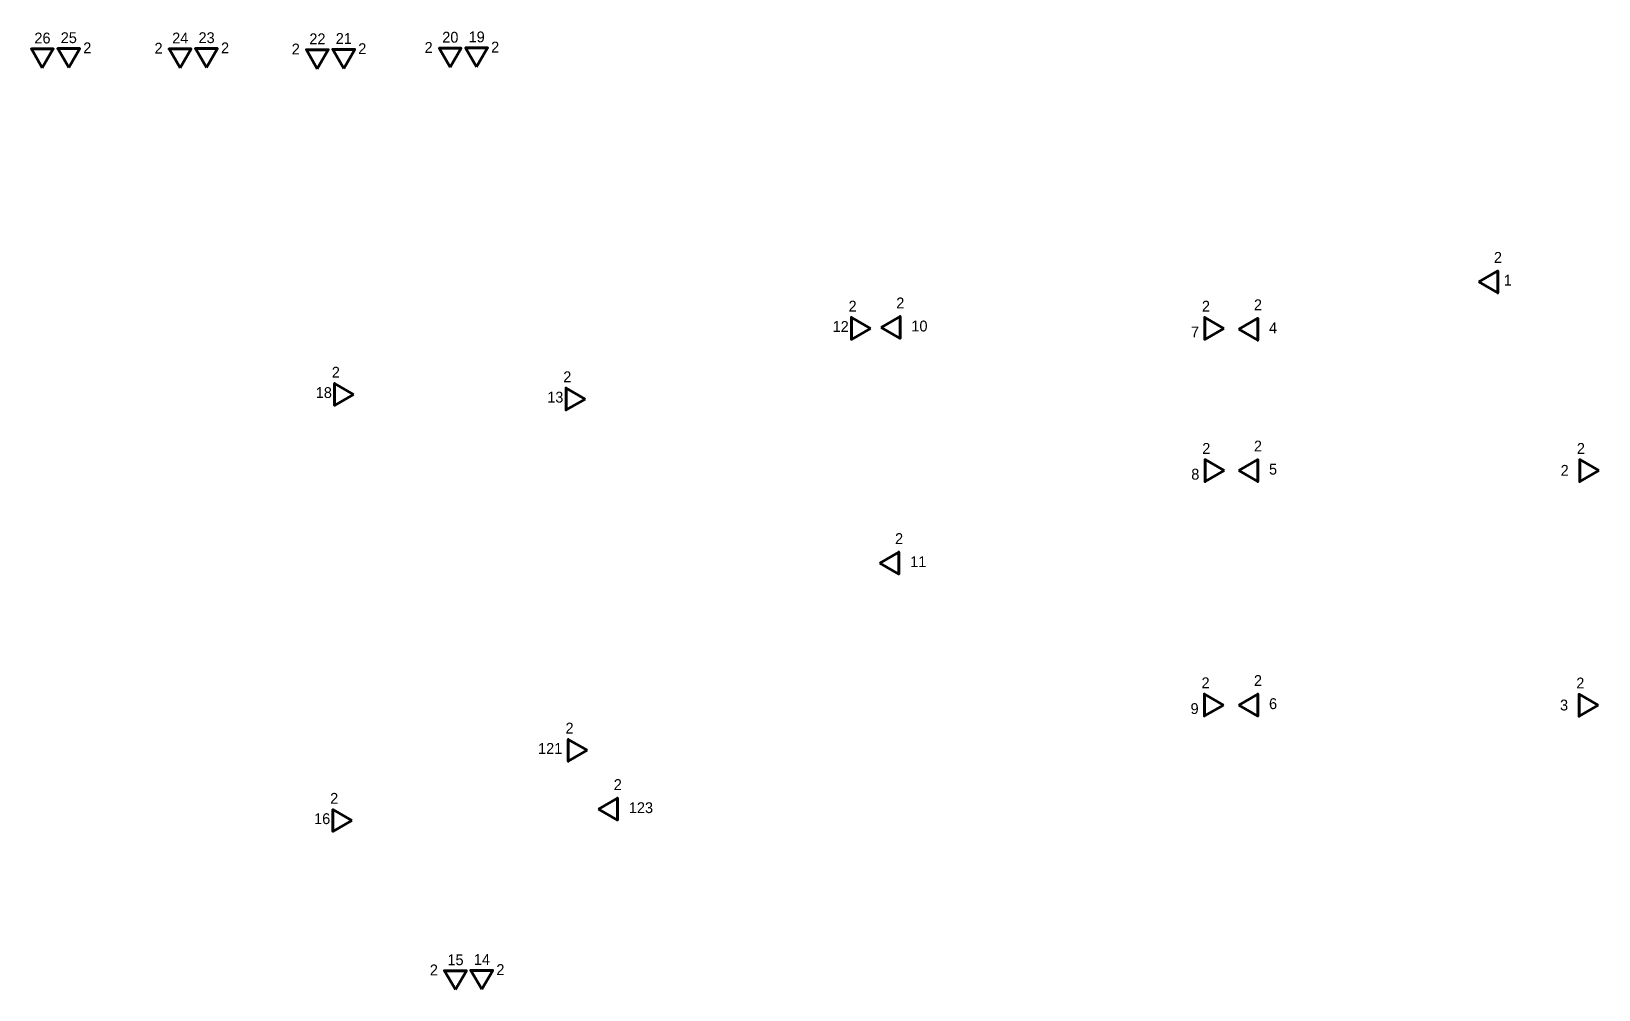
# Model space of a CAD drawing. Header units: inches. Extents: x 1572 to 4367, y 622 to 1805.
# Drawn here: x 3731.6 to 4105.3, y 952.1 to 1180.7 of the extents above; entities that cross this region are included whole.
import ezdxf

# ---------------------------------------------------------------- set-up
doc = ezdxf.new("R2010")
doc.units = ezdxf.units.IN
doc.header["$LTSCALE"] = 0.5
doc.header["$MEASUREMENT"] = 0
doc.layers.add('_Optec_Layer', color=250, linetype='Continuous', lineweight=30)

# ---------------------------------------------------------------- blocks, each defined once
blk = doc.blocks.new('_DATA')
at = {"layer": '_Optec_Layer', "color": 1, "lineweight": 60, "flags": 128}
blk.add_lwpolyline([(8.46, 14.56), (6.64, 11.41), (10.28, 11.41)], close=True, dxfattribs=at)

msp = doc.modelspace()

# ---------------------------------------------------------------- block references
at = {"xscale": 1.4375, "yscale": 1.4375, "zscale": 1.4375}
for p, rotation in [((3746.33, 1192.91), 180), ((3752.62, 1192.99), 180), ((3779.18, 1192.91), 180), ((3785.47, 1192.99), 180), ((3811.9, 1192.72), 180), ((3818.19, 1192.8), 180), ((3843.58, 1193.1), 180), ((3849.87, 1193.18), 180), ((4097.58, 1108.78), 89.99999999999997), ((3910.68, 1122.02), 269.9999999999999), ((3955.08, 1097.92), 89.99999999999997), ((3994.93, 1122.02), 269.9999999999999), ((4040.36, 1097.48), 89.99999999999997), ((3787.46, 1106.26), 269.9999999999999), ((3842.65, 1105.17), 269.9999999999999), ((3995.01, 1088.1), 269.9999999999999), ((4040.36, 1063.78), 89.99999999999997), ((4084.33, 1088.09), 269.9999999999999), ((3954.78, 1041.7), 89.99999999999997), ((3994.84, 1032.18), 269.9999999999999), ((4040.36, 1007.84), 89.99999999999997), ((4084.19, 1032.12), 269.9999999999999), ((3843.18, 1021.37), 269.9999999999999), ((3887.71, 983.03), 89.99999999999997), ((3787.07, 1004.63), 269.9999999999999), ((3851.12, 973.13), 180), ((3844.83, 973.05), 180)]:
    msp.add_blockref('_DATA', p, dxfattribs=dict(at, rotation=rotation))

# ---------------------------------------------------------------- texts
at = {"color": 1, "lineweight": 30, "attachment_point": 1}
for s, insert, char_height in [('26', (3732.28, 1180.41), 2.587), ('25', (3738.56, 1180.49), 2.587), ('2', (3743.93, 1178.06), 2.59), ('2', (3760.92, 1177.98), 2.59), ('24', (3765.13, 1180.41), 2.587), ('23', (3771.41, 1180.49), 2.587), ('2', (3776.78, 1178.06), 2.59), ('2', (3793.64, 1177.79), 2.59), ('22', (3797.84, 1180.22), 2.587), ('21', (3804.13, 1180.3), 2.587), ('2', (3809.5, 1177.87), 2.59), ('2', (3825.32, 1178.17), 2.59), ('20', (3829.53, 1180.6), 2.587), ('19', (3835.81, 1180.68), 2.587), ('2', (3841.18, 1178.25), 2.59), ('2', (3926.41, 1116.45), 2.59), ('2', (3937.78, 1117.22), 2.59), ('2', (4010.66, 1116.44), 2.59), ('2', (4023.06, 1116.78), 2.59), ('12', (3922.6, 1111.6), 2.587), ('10', (3941.38, 1111.71), 2.587), ('7', (4008.04, 1110.29), 2.59), ('4', (4026.66, 1111.27), 2.59), ('2', (3858.38, 1099.59), 2.59), ('13', (3854.56, 1094.74), 2.587), ('2', (4010.74, 1082.52), 2.59), ('2', (4023.06, 1083.08), 2.59), ('2', (4100.06, 1082.52), 2.59), ('8', (4008.12, 1076.37), 2.59), ('5', (4026.66, 1077.57), 2.59), ('2', (4096.19, 1077.28), 2.59), ('2', (3937.49, 1061.01), 2.59), ('11', (3941.09, 1055.5), 2.587), ('2', (4010.57, 1026.61), 2.59), ('2', (4023.06, 1027.15), 2.59), ('2', (4099.92, 1026.55), 2.59), ('9', (4007.95, 1020.46), 2.59), ('6', (4026.66, 1021.63), 2.59), ('3', (4096.05, 1021.31), 2.59), ('2', (3858.91, 1015.8), 2.59), ('121', (3852.37, 1010.95), 2.587), ('15', (3830.77, 960.54), 2.587), ('14', (3837.06, 960.62), 2.587), ('2', (3826.57, 958.12), 2.59), ('2', (3842.43, 958.2), 2.59)]:
    msp.add_mtext_dynamic_manual_height_columns(s, width=0.4399, gutter_width=1, heights=[0], dxfattribs=dict(at, insert=insert, char_height=char_height))
at = {"color": 0, "lineweight": 30, "attachment_point": 1}
for s, insert, char_height in [('2', (4080.28, 1128.08), 2.59), ('1', (4082.63, 1122.65), 2.59), ('2', (3803.19, 1100.69), 2.59), ('18', (3799.37, 1095.84), 2.587), ('2', (3870.42, 1002.33), 2.59), ('2', (3802.8, 999.05), 2.59), ('16', (3798.98, 994.2), 2.587), ('123', (3874.02, 996.82), 2.587)]:
    msp.add_mtext_dynamic_manual_height_columns(s, width=0.4399, gutter_width=1, heights=[0], dxfattribs=dict(at, insert=insert, char_height=char_height))

doc.saveas('drawing.dxf')
